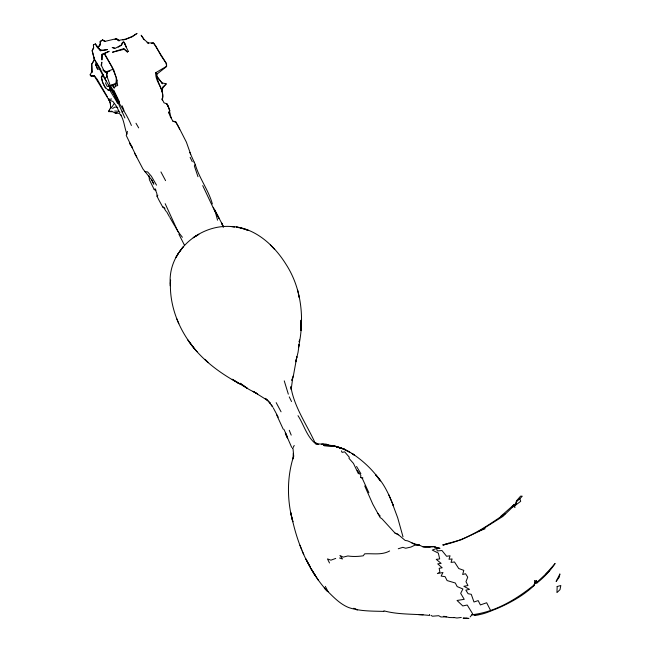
<?xml version="1.0" encoding="UTF-8"?>
<svg xmlns="http://www.w3.org/2000/svg" width="651" height="651" viewBox="0 0 651 651"><rect width="100%" height="100%" fill="white"/><g stroke="black" fill="none" stroke-linecap="round" stroke-linejoin="round"><path stroke-width="0.98" d="M171.547 118.262C169.016 113.673 170.277 108.212 166.933 103.859L163.979 102.825L162.091 98.944L162.766 96.999C163.482 87.893 155.036 81.644 155.768 72.692L166.518 66.329L166.135 63.049L153.433 42.876L148.192 42.99L143.961 39.304L141.161 35.235L144.188 39.768M98.13 47.686L100.303 44.797L100.238 41.355L102.427 40.012L105.096 41.33L116.041 38.759L119.149 40.932L116.928 38.897L115.048 39.483M102.052 54.261L101.914 59.802L102.052 54.261L108.823 51.453M106.91 76.663L107.016 72.782L106.471 74.987L106.91 76.663L104.624 78.633L106.439 81.416M170.155 285.74L170.578 280.044C168.755 306.222 179.782 332.392 197.123 351.703M293.259 453.365L293.096 458.849L293.682 456.074L293.031 448.816M100.303 44.797L100.238 41.355M341.393 450.858L342.109 452.388L344.672 451.827L349.27 457.181L349.009 458.377L353.452 463.406L358.416 473.757M516.699 500.643L516.243 504.631L511.898 507.381L513.566 505.038L516.243 504.631L520.727 501.294L519.848 498.756L522.257 496.192L520.597 496.127L516.699 500.643L514.42 505.835M170.269 284.218C167.51 250.147 201.989 222.121 234.596 226.906M108.359 85.305L114.576 95.664L117.571 103.037L119.459 101.922L113.697 89.993M94.305 60.022L94.485 58.395M533.861 585.778L536.457 580.456L534.585 583.215L533.861 585.778C523.241 595.632 510.62 602.663 497.348 608.441C489.292 611.484 480.755 616.049 471.926 614.731L470.185 616.896M536.953 582.946L537.026 582.263L545.953 573.873L555.124 563.497C550.323 570.675 543.87 577.583 536.953 582.946L535.032 583.223L534.455 580.456L537.026 582.263L535.032 583.223M513.395 506.34L513.566 505.038L515.096 507.251L513.395 506.34L502.865 516.43L479.193 531.289L461.331 539.703L442.729 544.944C466.214 540.558 485.906 526.903 505.2 513.729M94.476 57.882L94.208 59.827L92.051 63.725L93.858 60.763M291.884 380.29L293.414 375.635L296.864 356.724L295.961 360.947M118.954 111.297L116.553 106.373L112.883 101.41L108.953 100.042L94.615 76.468L91.14 76.021L90.18 74.889L91.832 71.634L91.718 63.888L92.133 71.545M368.881 492.774L362.192 478.2L360.581 477.395L360.89 475.49L357.244 470.453M292.747 377.678L291.184 389.477L290.907 386.629C293.951 406.59 306.279 423.687 314.563 441.785M108.953 100.042L109.067 99.481L111.622 98.952M101.214 65.051L101.841 62.162L101.548 65.71L101.214 65.051L104.453 71.667L107.146 73.034M161.741 90.676L162.53 87.283L166.2 83.946L162.84 87.877L161.733 91.636M295.782 361.785L298.044 352.321L299.159 344.509L298.508 347.056C304.684 319.226 301.795 288.71 286.058 264.371C274.014 244.971 254.451 227.004 230.438 226.475L234.433 226.833M127.49 131.453L126.229 135.449L137.459 158.527L142.984 169.04L151.512 179.709L153.815 184.16L151.414 179.245M291.917 380.2L293.414 375.635M115.081 86.998L115.959 84.345L116.374 77.697L117.693 85.541L115.593 86.168M118.165 47.149L121.599 45.147L122.6 42.209L121.493 44.943L115.382 48.247L112.192 47.515L114.739 48.361M293.682 456.074C286.863 476.923 286.953 499.984 292.665 521.207L290.671 512.451L292.82 521.752L292.437 520.027C298.288 546.099 309.363 571.708 327.632 591.515M166.933 103.859L169.781 110.548L168.78 112.664L170.497 117.025L172.971 121.265L175.916 122.298L177.739 125.179L186.389 142.146L190.719 154.328M109.482 87.592L109.677 87.169M124.886 117.961L114.413 94.558L106.203 81.09L99.408 67.167L94.151 58.916L92.125 50.591L93.557 47.694L93.402 44.878L95.363 43.894L100.84 50.933L97.178 46.782M104.624 78.633L94.566 59.721L92.23 50.794L93.663 47.897L93.402 44.878M102.858 83.369L101.442 77.965L103.086 74.702M194.112 162.083L195.227 164.353L194.364 165.956L197.985 176.706M292.551 448.572L294.228 445.463M97.512 68.941L95.803 64.75L96.747 63.025M101.442 77.965L101.353 77.005L102.882 74.304M164.98 208.344L162.685 206.985L158.828 199.898L157.054 196.276L156.81 193.355L155.109 189.042L154.206 189.579L149.404 179.741L148.998 175.68M113.974 103.851L112.151 106.731L110.385 108.017L108.489 111.573L112.639 111.76L115.308 113.071L117.034 112.924M100.221 69.047L97.544 69.177L95.567 64.294L96.608 62.748M157.054 196.276L157.859 195.137M97.683 47.783L100.091 44.398M109.62 110.133L108.489 111.573L111.923 111.183M513.566 505.038L500.765 516.324M114.576 95.664L115.129 95.136L110.401 86.298M121.973 112.045L123.95 110.304L122.152 105.796M516.43 501.75L519.848 498.756M125.676 45.179L123.576 41.721L128.223 51.242L127.368 51.99L123.714 48.662L112.452 52.218L124.048 49.321M160.61 55.034L166.55 63.847L166.623 66.524L156.924 74.124C156.427 83.133 164.882 90.635 162.254 100.042L162.091 98.944M545.953 573.873L549.696 570.715M128.223 51.242L127.368 51.99L123.714 48.662M533.934 585.094C516.153 599.481 494.882 612.249 471.926 614.731L472.683 613.877L467.215 605.023L462.788 605.951L457.043 600.474L464.228 599.327L460.672 593.33L462.91 588.976L457.181 586.6L455.309 583.003L447.107 580.57L445.097 576.656L441.126 576.094L442.957 572.489L437.399 573.58L439.873 572.05L439.173 568.307L442.167 567.778L437.716 563.864L441.134 563.375L436.227 559.372L439.677 558.932L438.326 553.114L432.288 550.095L437.741 547.979L439.978 548.305L436.357 547.637L434.119 546.49L422.865 546.775L418.593 544.757L415.428 544.903L410.838 547.092L405.711 548.232L402.839 547.336L398.266 548.76M101.353 77.005L102.646 82.148L105.047 87.071L108.107 90.082L109.702 90.098L111.231 89.081M100.344 41.558L102.858 40.053L104.77 41.461M110.011 85.867L116.106 83.1M112.582 108.448L115.081 106.976L117.75 107.505M102.288 54.717L109.148 51.291M109.156 86.371L107.179 86.437L105.421 82.775M106.471 74.987L109.856 84.418L116.708 97.601L116.049 97.927C121.363 107.008 127.393 115.609 131.396 125.48M418.918 544.586L419.626 545.204M125.684 39.345L132.153 36.765L137.027 33.437L132.047 36.562L125.586 39.15L118.84 40.338L116.041 38.759M112.029 69.608L106.219 71.862L102.866 69.999M479.063 531.029L484.971 528.872L484.702 527.57M114.137 88.154L111.72 84.85L113.168 85.248L115.943 84.239M443.616 545.074L448.791 543.203M335.729 558.428L330.911 560.161L327.469 558.908L329.512 562.977M389.632 550.974C381.681 555.336 373.113 553.309 364.674 553.83L363.225 555.808C358.164 556.54 352.956 556.776 347.886 555.962L343.191 557.126L339.944 555.458L342.507 558.981L339.578 558.005M107.269 71.976L109.816 71.122M122.884 40.028L124.748 39.573M461.274 617.457L456.937 618.002L453.617 617.473M102.744 50.534L107.488 49.541L100.636 50.534L96.625 46.49L95.363 43.894M437.741 547.979C433.078 545.221 427.74 548.443 422.865 546.775M383.952 611.411C372.063 611.061 359.881 611.362 348.57 607.513C338.797 603.518 331.798 595.185 324.304 588.024L327.022 590.872M108.107 90.082L110.694 89.781M100.23 50.094L102.044 50.046M151.52 43.283L153.538 43.08L155.784 46.001L160.236 54.269M479.616 614.577L474.53 615.008L475.433 615.195M107.252 96.592L97.202 79.324L94.183 75.614L91.034 75.825L90.18 74.889M446.57 616.839L440.922 616.977L438.684 615.7L432.41 616.22L430.962 615.333M325.28 445.056L323.49 445.056C334.565 444.568 345.754 448.742 354.6 455.326L352.053 453.446C363.12 460.802 372.909 469.941 380.428 480.943L375.717 474.831C383.968 483.465 388.981 494.491 393.294 505.477L388.81 494.784M453.877 617.628L449.336 617.53L443.762 616.261M298.012 415.68C304.001 424.9 306.816 436.862 315.759 443.827L326.509 444.316L328.853 445.072M115.308 113.071L115.097 112.672L116.903 112.688M323.685 444.275L321.561 444.242L326.509 444.316M418.569 614.609L423.085 614.796M114.682 111.052L118.824 111.272L119.947 112.745M144.652 171.604L147.639 171.929L151.349 176.201L156.525 185.136M162.685 206.985L163.499 207.075L165.875 211.111M236.443 227.118L244.003 228.826M172.971 121.265L175.567 121.582L179.684 129.183M427.642 546.571L430.238 546.889M418.357 545.269C413.458 545.253 410.089 540.558 405.134 540.428L397.468 533.877L395.076 533.145L381.991 518.823L380.143 517.561L372.82 504.224L364.715 485.915M236.362 227.077L238.299 227.329M353.485 608.319L355.243 608.555M156.769 76.46L162.066 83.002L166.078 83.686M115.097 112.672L119.1 113.396L121.232 115.26M315.759 443.827L317.672 444.275M240.544 227.842L248.462 230.462L244.89 229.152M360.581 477.395L362.941 477.972M412.026 542.918L418.552 545.123M343.085 448.775L349.717 452.201L343.085 448.775L335.908 446.562L344.68 449.385L341.043 448.059M340.579 448.165L335.053 446.228L324.125 445.626L335.053 446.228L340.676 448.189M383.903 610.817C398.55 614.902 414.37 613.706 429.538 615.455L429.514 614.446M106.894 72.521L104.25 71.268L104.453 71.667M102.427 40.012L105.096 41.33M154.206 189.579L155.646 190.312M395.076 533.145L398.428 534.878M187.488 339.448C200.166 358.571 218.858 372.535 238.795 383.374L232.228 379.264L249.479 389.68L257.682 393.92L253.076 391.373L268.269 400.853M236.972 382.3L240.439 384.334M315.149 442.371L318.624 444.495M434.119 546.49L434.697 546.84M105.641 71.708L103.297 70.031L106.422 72.261M355.902 609.067L357.212 610.077M267.537 400.227L265.331 398.363L270.295 403.311M147.069 42.315L148.509 43.593L148.192 42.99M119.459 101.922L116.863 99.334L115.479 95.974M270.32 244.841L274.689 249.471M377.67 513.322L380.249 516.08M169.732 113.697L168.78 112.664L169.781 110.548M270.377 403.327L269.107 401.952L272.037 406.281M182.402 237.29L177.926 231.504L165.167 203.673M109.702 90.098L117.571 103.037M155.768 72.692L156.924 74.124M188.326 340.546L194.503 348.822M155.109 189.042L155.955 190.133M356.553 466.442L360.874 473.716M132.446 147.883L129.419 143L131.933 146.735M104.42 54.082L111.736 66.597L116.033 76.769M156.5 75.695L162.481 83.8L162.066 83.002M313.367 572.701L315.328 575.671L310.763 568.201L318.38 580.261M178.805 232.716L175.111 226.581M166.371 103.566L168.34 106.764M134.545 153.302L136.734 156.997M160.935 171.929L165.574 180.628M271.483 404.841L272.924 407.298M169.341 216.596L166.566 211.583M104.534 53.52L113.876 70.178L117.066 80.887M174.688 225.84L169.83 217.442M135.994 123.251L138.671 127.889M281.061 411.798L276.187 402.644M273.396 408.12L278.254 417.218M103.314 84.166L105.584 88.129M184.526 245.346L178.862 234.124M214.968 210.623L223.635 226.784M328.096 591.702L325.321 586.372M195.227 164.353C199.173 178.244 208.466 189.905 212.372 203.95M216.921 214.358L219.094 218.557L214.618 209.638M91.14 76.021L90.277 74.271M490.732 610.711L486.663 602.761L480.397 604.925L478.176 600.613L473.977 601.996L471.267 594.33L468.085 593.696L465.847 590.148L469.517 589.35L463.854 586.291L467.955 585.534L465.97 581.677L467.727 577.168L465.538 573.734L462.666 574.524L463.781 570.341L458.727 568.518L454.496 561.968L451.045 562.399L452.103 558.957L449.003 559.282L450.036 555.783L446.61 556.279L441.956 550.518L437.269 550.925L436.357 547.637M94.183 75.614L94.615 76.468M91.832 71.634L92.271 72.489M392.423 503.63L397.696 517.805L402.985 536.75M95.567 64.294L95.803 64.75M175.567 121.582L175.916 122.298M120.769 115.032C124.325 120.891 124.447 127.889 127.026 134.171M189.815 152.456L194.218 162.278M190.141 157.33L192.265 161.676M213.268 207.278L215.416 211.673M289.256 396.874L291.526 401.537M286.888 435.763L283.885 429.278M276.659 414.923L283.152 429.066M291.689 447.408L285.415 433.037L287.596 438.188L285.301 433.468M113.168 85.248L114.438 87.852M109.498 87.088L110.19 88.503M108.611 98.618L110.336 102.858L110.751 108.693L110.344 103.68L108.595 98.431M176.844 318.9L178.789 323.726M289.272 430.303L291.217 435.128M302.316 551.088L303.748 554.644M202.73 185.608L215.53 212.731L217.556 220.193M299.981 545.253L301.795 549.818M223.26 227.101L221.69 223.049L223.065 226.857M124.894 43.568L126.457 47.621M288.336 394.18L284.251 380.868M116.708 97.601L117.4 99.798M109.384 87.12L109.84 88.609M298.964 296.205L299.248 297.466L297.662 290.232M301.022 320.268L300.941 330.57L301.022 320.268M557.166 586.51L556.955 592.597L559.998 589.651L560.82 585.518L557.166 586.51M559.86 574.076L559.307 577.136L556.125 581.416L559.86 574.076M299.558 340.172L299.191 341.767L299.558 340.172M178.944 252.417L176.039 257.267L178.944 252.417M181.068 249.577L179.432 251.945L183.094 246.965L181.068 249.577M195.764 236.142L193.225 237.721L198.856 234.262L195.764 236.142M466.8 618.23L463.097 618.141L468.94 618.45L466.8 618.23M247.168 388.224L240.195 383.317L247.168 388.224M207.449 361.834L204.919 359.328L208.19 362.607L207.449 361.834M310.356 567.135L305.897 559.046L310.356 567.135"/></g></svg>
